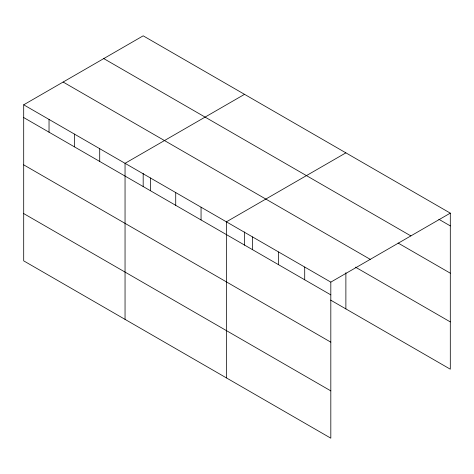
<?xml version="1.0" encoding="UTF-8"?>
<svg xmlns="http://www.w3.org/2000/svg" width="474" height="474" viewBox="0 0 474 474"><rect width="100%" height="100%" fill="white"/><g stroke="black" fill="none" stroke-linecap="round" stroke-linejoin="round"><path stroke-width="0.71" d="M330.816 342.163L330.816 282.119L23.7 104.807L23.7 260.86L330.816 438.177L330.816 342.163L23.7 164.851M330.674 300.131L450.3 369.193L450.3 213.14L143.184 35.823L23.7 104.807M244.531 94.338L125.047 163.323L125.047 319.375M345.878 152.853L226.4 221.832L226.4 377.891M330.816 282.119L450.3 213.14M438.841 219.278L450.3 225.897M103.753 58.592L410.869 235.904M398.089 243.038L450.3 273.184M63.131 82.043L370.247 259.355M355.429 267.135L450.3 321.905M23.7 117.564L330.816 294.875M23.7 213.573L330.816 390.884M345.878 272.704L345.878 308.906M304.711 267.052L304.711 279.808M278.611 251.978L278.611 264.735M252.506 236.905L252.506 249.662M244.531 231.922L244.531 245.218M201.059 207.203L201.059 219.96M175.724 192.58L175.724 205.337M150.388 177.951L150.388 190.708M143.184 173.407L143.184 186.709M99.712 148.694L99.712 161.45M74.377 134.065L74.377 146.822M49.035 119.436L49.035 132.193"/></g></svg>
